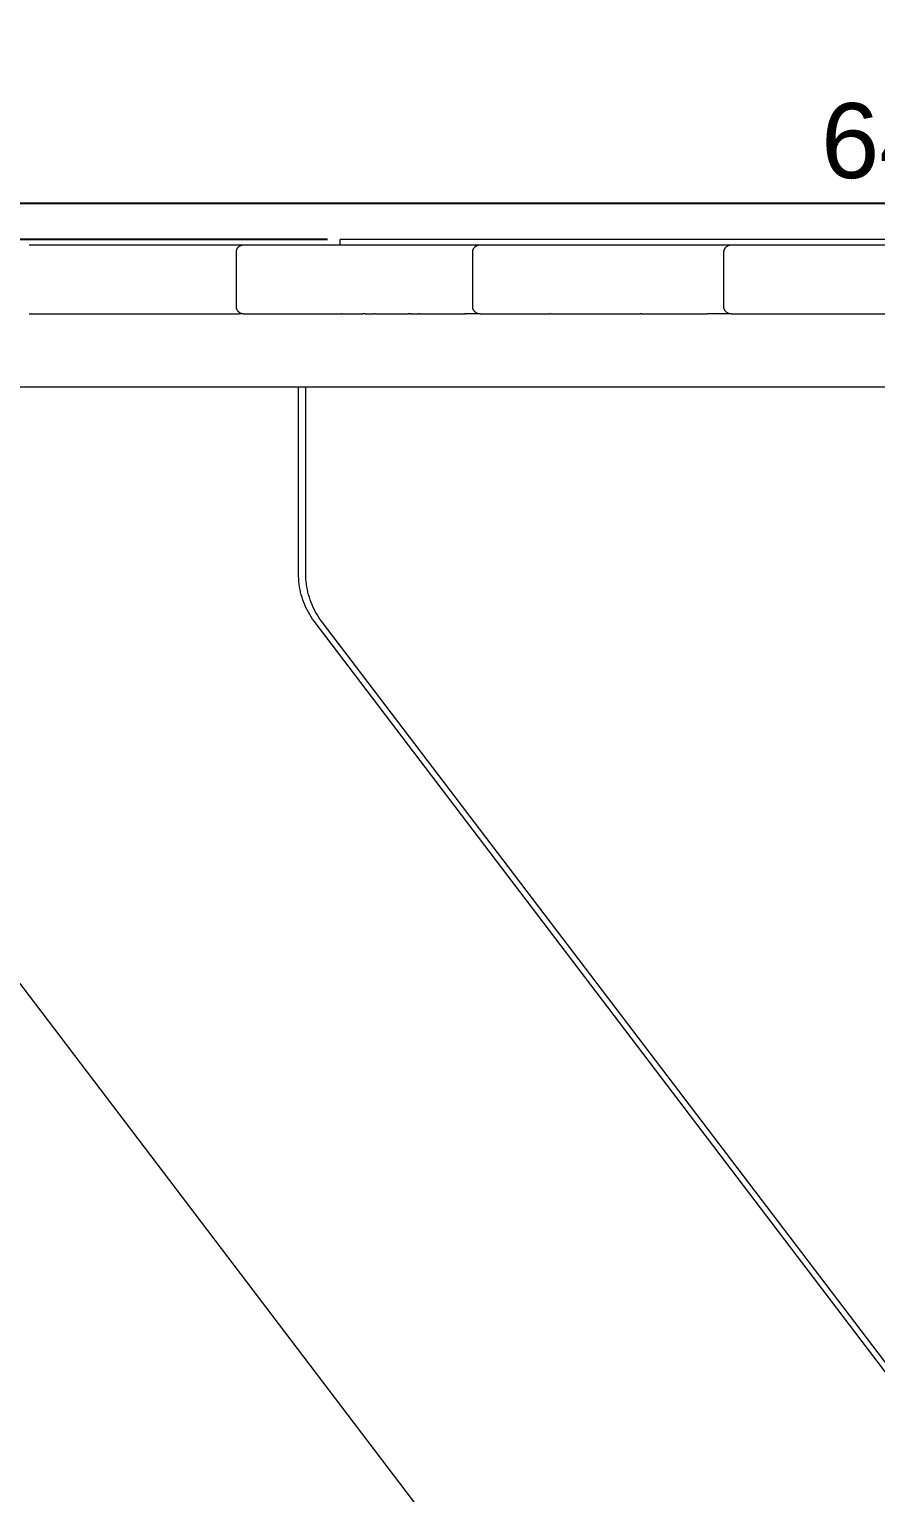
# Model space of a CAD drawing. Header units: inches. Extents: x -4 to 200, y 0 to 129.
# Drawn here: x 20.48 to 38.81, y 90.51 to 122.21 of the extents above; entities that cross this region are included whole.
import ezdxf

# ---------------------------------------------------------------- set-up
doc = ezdxf.new("R2010")
doc.units = ezdxf.units.IN
doc.layers.add('ZANO_R', color=7, linetype='Continuous', lineweight=0)
doc.layers.add('ZANO_W', color=1, linetype='Continuous', lineweight=0)
doc.styles.get("Standard").update_dxf_attribs({"font": 'arial.ttf'})
doc.dimstyles.new('amerykanie', dxfattribs={"dimtxt": 50, "dimasz": 50, "dimexe": 0.5, "dimexo": 0.5, "dimgap": 1, "dimtad": 1, "dimdec": 0, "dimzin": 0, "dimlunit": 5, "dimtxsty": 'Standard', "dimcen": 0.09, "dimclrd": 1, "dimclre": 1, "dimclrt": 1, "dimazin": 0, "dimtfac": 1, "dimtdec": 0, "dimtmove": 0, "dimatfit": 3, "dimfxl": 1, "dimtzin": 0, "dimarcsym": 1})

# ---------------------------------------------------------------- blocks, each defined once
blk = doc.blocks.new('*D368')
at = {"layer": 'ZANO_W', "color": 1, "lineweight": -2}
for p, q in [((26.937, 117.655), (6.604, 117.655)), ((7.104, 116.655), (7.104, 88.464)), ((29.403, 87.464), (6.604, 87.464))]:
    blk.add_line(p, q, dxfattribs=at)
at = {"layer": 'ZANO_W', "color": 1}
for points in [[(7.271, 116.655), (6.937, 116.655), (7.104, 117.655)], [(6.937, 88.464), (7.271, 88.464), (7.104, 87.464)]]:
    blk.add_solid(points, dxfattribs=at)
at = {"layer": 'ZANO_W', "color": 1, "insert": (5.763, 102.56), "char_height": 1.625, "attachment_point": 5, "rotation": 90}
blk.add_mtext('30 3/16', dxfattribs=at)
blk = doc.blocks.new('*D369')
at = {"layer": 'ZANO_W', "color": 1, "lineweight": -2}
for p, q in [((13.294, 114.466), (10.687, 114.466)), ((11.187, 113.466), (11.187, 88.464)), ((29.403, 87.464), (10.687, 87.464))]:
    blk.add_line(p, q, dxfattribs=at)
at = {"layer": 'ZANO_W', "color": 1}
for points in [[(11.353, 113.466), (11.02, 113.466), (11.187, 114.466)], [(11.02, 88.464), (11.353, 88.464), (11.187, 87.464)]]:
    blk.add_solid(points, dxfattribs=at)
at = {"layer": 'ZANO_W', "color": 1, "insert": (9.871, 100.965), "char_height": 1.625, "attachment_point": 5, "rotation": 90}
blk.add_mtext('27', dxfattribs=at)
blk = doc.blocks.new('*D380')
at = {"layer": 'ZANO_W', "color": 1, "lineweight": -2}
for p, q in [((8.461, 117.88), (8.461, 118.944)), ((73.112, 117.88), (73.112, 118.944)), ((9.461, 118.444), (72.112, 118.444))]:
    blk.add_line(p, q, dxfattribs=at)
at = {"layer": 'ZANO_W', "color": 1}
for points in [[(9.461, 118.61), (9.461, 118.277), (8.461, 118.444)], [(72.112, 118.277), (72.112, 118.61), (73.112, 118.444)]]:
    blk.add_solid(points, dxfattribs=at)
at = {"layer": 'ZANO_W', "color": 1, "insert": (40.786, 119.784), "char_height": 1.625, "attachment_point": 5}
blk.add_mtext('64 5/8', dxfattribs=at)

msp = doc.modelspace()

# ---------------------------------------------------------------- linework, layer by layer
at = {"layer": 'ZANO_R'}
for p, q in [((27.21807, 117.53735), (27.21807, 117.65548)), ((27.21818, 117.65548), (27.21809, 117.65548)), ((27.21869, 117.65548), (27.21818, 117.65548)), ((27.22095, 117.65548), (27.21869, 117.65548)), ((27.2305, 117.65548), (27.22095, 117.65548)), ((27.27039, 117.65548), (27.2305, 117.65548)), ((27.43749, 117.65548), (27.27039, 117.65548)), ((28.1476, 117.65548), (27.43749, 117.65548)), ((31.10826, 117.65548), (28.1476, 117.65548)), ((40.57047, 117.65548), (31.10826, 117.65548)), ((20.47604, 117.53726), (20.48141, 117.53735)), ((20.48141, 117.53735), (24.49713, 117.53735)), ((24.49713, 117.53735), (25.11958, 117.53735)), ((24.96674, 117.37985), (24.96684, 117.38522)), ((24.96674, 116.19857), (24.96674, 117.37985)), ((24.96684, 117.38522), (24.96711, 117.3906)), ((24.96711, 117.3906), (24.96757, 117.39595)), ((24.96757, 117.39595), (24.96821, 117.40129)), ((24.96821, 117.40129), (24.96903, 117.40661)), ((24.96903, 117.40661), (24.97004, 117.41189)), ((24.97004, 117.41189), (24.97122, 117.41714)), ((24.97122, 117.41714), (24.97258, 117.42234)), ((24.97258, 117.42234), (24.97412, 117.42749)), ((24.97412, 117.42749), (24.97584, 117.43259)), ((24.97584, 117.43259), (24.97773, 117.43763)), ((24.97773, 117.43763), (24.97978, 117.4426)), ((24.97978, 117.4426), (24.98201, 117.44749)), ((24.98201, 117.44749), (24.9844, 117.45231)), ((24.9844, 117.45231), (24.98696, 117.45704)), ((24.98696, 117.45704), (24.98967, 117.46168)), ((24.98967, 117.46168), (24.99255, 117.46623)), ((24.99255, 117.46623), (24.99557, 117.47068)), ((24.99557, 117.47068), (24.99875, 117.47502)), ((24.99875, 117.47502), (25.00207, 117.47925)), ((25.00207, 117.47925), (25.00554, 117.48336)), ((25.00554, 117.48336), (25.00914, 117.48735)), ((25.00914, 117.48735), (25.01288, 117.49122)), ((25.01288, 117.49122), (25.01674, 117.49496)), ((25.01674, 117.49496), (25.02074, 117.49856)), ((25.02074, 117.49856), (25.02485, 117.50202)), ((25.02485, 117.50202), (25.02908, 117.50535)), ((25.02908, 117.50535), (25.03342, 117.50852)), ((25.03342, 117.50852), (25.03786, 117.51155)), ((25.03786, 117.51155), (25.04241, 117.51442)), ((25.04241, 117.51442), (25.04705, 117.51714)), ((25.04705, 117.51714), (25.05179, 117.51969)), ((25.05179, 117.51969), (25.0566, 117.52209)), ((25.0566, 117.52209), (25.0615, 117.52431)), ((25.0615, 117.52431), (25.06647, 117.52637)), ((25.06647, 117.52637), (25.0715, 117.52826)), ((25.0715, 117.52826), (25.0766, 117.52997)), ((25.0766, 117.52997), (25.08175, 117.53151)), ((25.08175, 117.53151), (25.08696, 117.53287)), ((25.08696, 117.53287), (25.0922, 117.53406)), ((25.0922, 117.53406), (25.09749, 117.53506)), ((25.09749, 117.53506), (25.1028, 117.53588)), ((25.1028, 117.53588), (25.10814, 117.53653)), ((25.10814, 117.53653), (25.1135, 117.53698)), ((25.1135, 117.53698), (25.11887, 117.53726)), ((25.11887, 117.53726), (25.12425, 117.53735)), ((25.12425, 117.53735), (29.56352, 117.53735)), ((29.56352, 117.53735), (30.23845, 117.53735)), ((30.08596, 117.37985), (30.08606, 117.38522)), ((30.08596, 116.19857), (30.08596, 117.37985)), ((30.08606, 117.38522), (30.08633, 117.3906)), ((30.08633, 117.3906), (30.08679, 117.39595)), ((30.08679, 117.39595), (30.08743, 117.40129)), ((30.08743, 117.40129), (30.08825, 117.40661)), ((30.08825, 117.40661), (30.08926, 117.41189)), ((30.08926, 117.41189), (30.09044, 117.41714)), ((30.09044, 117.41714), (30.0918, 117.42234)), ((30.0918, 117.42234), (30.09334, 117.42749)), ((30.09334, 117.42749), (30.09506, 117.43259)), ((30.09506, 117.43259), (30.09695, 117.43763)), ((30.09695, 117.43763), (30.099, 117.4426)), ((30.099, 117.4426), (30.10123, 117.44749)), ((30.10123, 117.44749), (30.10362, 117.45231)), ((30.10362, 117.45231), (30.10618, 117.45704)), ((30.10618, 117.45704), (30.10889, 117.46168)), ((30.10889, 117.46168), (30.11177, 117.46623)), ((30.11177, 117.46623), (30.11479, 117.47068)), ((30.11479, 117.47068), (30.11797, 117.47502)), ((30.11797, 117.47502), (30.12129, 117.47925)), ((30.12129, 117.47925), (30.12475, 117.48336)), ((30.12475, 117.48336), (30.12836, 117.48735)), ((30.12836, 117.48735), (30.1321, 117.49122)), ((30.1321, 117.49122), (30.13596, 117.49496)), ((30.13596, 117.49496), (30.13996, 117.49856)), ((30.13996, 117.49856), (30.14407, 117.50202)), ((30.14407, 117.50202), (30.1483, 117.50535)), ((30.1483, 117.50535), (30.15264, 117.50852)), ((30.15264, 117.50852), (30.15708, 117.51155)), ((30.15708, 117.51155), (30.16163, 117.51442)), ((30.16163, 117.51442), (30.16627, 117.51714)), ((30.16627, 117.51714), (30.17101, 117.51969)), ((30.17101, 117.51969), (30.17582, 117.52209)), ((30.17582, 117.52209), (30.18072, 117.52431)), ((30.18072, 117.52431), (30.18569, 117.52637)), ((30.18569, 117.52637), (30.19072, 117.52826)), ((30.19072, 117.52826), (30.19582, 117.52997)), ((30.19582, 117.52997), (30.20097, 117.53151)), ((30.20097, 117.53151), (30.20618, 117.53287)), ((30.20618, 117.53287), (30.21142, 117.53406)), ((30.21142, 117.53406), (30.21671, 117.53506)), ((30.21671, 117.53506), (30.22202, 117.53588)), ((30.22202, 117.53588), (30.22736, 117.53653)), ((30.22736, 117.53653), (30.23272, 117.53698)), ((30.23272, 117.53698), (30.23809, 117.53726)), ((30.23809, 117.53726), (30.24347, 117.53735)), ((30.24347, 117.53735), (34.97141, 117.53735)), ((34.97141, 117.53735), (35.67886, 117.53735)), ((35.17175, 117.53735), (35.17311, 117.53735)), ((35.52602, 117.37985), (35.52611, 117.38522)), ((35.52602, 116.19857), (35.52602, 117.37985)), ((35.52611, 117.38522), (35.52639, 117.3906)), ((35.52639, 117.3906), (35.52685, 117.39595)), ((35.52685, 117.39595), (35.52749, 117.40129)), ((35.52749, 117.40129), (35.52831, 117.40661)), ((35.52831, 117.40661), (35.52932, 117.41189)), ((35.52932, 117.41189), (35.5305, 117.41714)), ((35.5305, 117.41714), (35.53186, 117.42234)), ((35.53186, 117.42234), (35.5334, 117.42749)), ((35.5334, 117.42749), (35.53512, 117.43259)), ((35.53512, 117.43259), (35.537, 117.43763)), ((35.537, 117.43763), (35.53906, 117.4426)), ((35.53906, 117.4426), (35.54129, 117.44749)), ((35.54129, 117.44749), (35.54368, 117.45231)), ((35.54368, 117.45231), (35.54624, 117.45704)), ((35.54624, 117.45704), (35.54895, 117.46168)), ((35.54895, 117.46168), (35.55182, 117.46623)), ((35.55182, 117.46623), (35.55485, 117.47068)), ((35.55485, 117.47068), (35.55803, 117.47502)), ((35.55803, 117.47502), (35.56135, 117.47925)), ((35.56135, 117.47925), (35.56481, 117.48336)), ((35.56481, 117.48336), (35.56842, 117.48735)), ((35.56842, 117.48735), (35.57215, 117.49122)), ((35.57215, 117.49122), (35.57602, 117.49496)), ((35.57602, 117.49496), (35.58001, 117.49856)), ((35.58001, 117.49856), (35.58413, 117.50202)), ((35.58413, 117.50202), (35.58836, 117.50535)), ((35.58836, 117.50535), (35.5927, 117.50852)), ((35.5927, 117.50852), (35.59714, 117.51155)), ((35.59714, 117.51155), (35.60169, 117.51442)), ((35.60169, 117.51442), (35.60633, 117.51714)), ((35.60633, 117.51714), (35.61106, 117.51969)), ((35.61106, 117.51969), (35.61588, 117.52209)), ((35.61588, 117.52209), (35.62078, 117.52431)), ((35.62078, 117.52431), (35.62575, 117.52637)), ((35.62575, 117.52637), (35.63078, 117.52826)), ((35.63078, 117.52826), (35.63588, 117.52997)), ((35.63588, 117.52997), (35.64103, 117.53151)), ((35.64103, 117.53151), (35.64624, 117.53287)), ((35.64624, 117.53287), (35.65148, 117.53406)), ((35.65148, 117.53406), (35.65677, 117.53506)), ((35.65677, 117.53506), (35.66208, 117.53588)), ((35.66208, 117.53588), (35.66742, 117.53653)), ((35.66742, 117.53653), (35.67278, 117.53698)), ((35.67278, 117.53698), (35.67815, 117.53726)), ((35.67815, 117.53726), (35.68353, 117.53735)), ((35.68353, 117.53735), (40.55649, 117.53735)), ((20.48141, 116.04106), (24.49713, 116.04106)), ((24.49713, 116.04106), (25.03515, 116.04106)), ((24.96684, 116.19319), (24.96674, 116.19857)), ((24.96711, 116.18782), (24.96684, 116.19319)), ((24.96757, 116.18246), (24.96711, 116.18782)), ((24.96821, 116.17712), (24.96757, 116.18246)), ((24.96903, 116.17181), (24.96821, 116.17712)), ((24.97004, 116.16652), (24.96903, 116.17181)), ((24.97122, 116.16128), (24.97004, 116.16652)), ((24.97258, 116.15607), (24.97122, 116.16128)), ((24.97412, 116.15092), (24.97258, 116.15607)), ((24.97584, 116.14582), (24.97412, 116.15092)), ((24.97773, 116.14079), (24.97584, 116.14582)), ((24.97978, 116.13582), (24.97773, 116.14079)), ((24.98201, 116.13092), (24.97978, 116.13582)), ((24.9844, 116.12611), (24.98201, 116.13092)), ((24.98696, 116.12137), (24.9844, 116.12611)), ((24.98967, 116.11673), (24.98696, 116.12137)), ((24.99255, 116.11218), (24.98967, 116.11673)), ((24.99557, 116.10774), (24.99255, 116.11218)), ((24.99875, 116.1034), (24.99557, 116.10774)), ((25.00207, 116.09917), (24.99875, 116.1034)), ((25.00554, 116.09506), (25.00207, 116.09917)), ((25.00914, 116.09106), (25.00554, 116.09506)), ((25.01288, 116.0872), (25.00914, 116.09106)), ((25.01674, 116.08346), (25.01288, 116.0872)), ((25.02074, 116.07985), (25.01674, 116.08346)), ((25.02485, 116.07639), (25.02074, 116.07985)), ((25.02908, 116.07307), (25.02485, 116.07639)), ((25.03342, 116.06989), (25.02908, 116.07307)), ((25.03786, 116.06687), (25.03342, 116.06989)), ((25.03632, 116.04106), (25.03515, 116.04106)), ((25.11958, 116.04106), (25.03632, 116.04106)), ((25.04241, 116.06399), (25.03786, 116.06687)), ((25.04705, 116.06128), (25.04241, 116.06399)), ((25.05179, 116.05872), (25.04705, 116.06128)), ((25.0566, 116.05633), (25.05179, 116.05872)), ((25.0615, 116.0541), (25.0566, 116.05633)), ((25.06647, 116.05204), (25.0615, 116.0541)), ((25.0715, 116.05016), (25.06647, 116.05204)), ((25.0766, 116.04844), (25.0715, 116.05016)), ((25.08175, 116.0469), (25.0766, 116.04844)), ((25.08696, 116.04554), (25.08175, 116.0469)), ((25.0922, 116.04436), (25.08696, 116.04554)), ((25.09749, 116.04335), (25.0922, 116.04436)), ((25.1028, 116.04253), (25.09749, 116.04335)), ((25.10814, 116.04189), (25.1028, 116.04253)), ((25.1135, 116.04143), (25.10814, 116.04189)), ((25.11887, 116.04116), (25.1135, 116.04143)), ((25.12425, 116.04106), (25.11887, 116.04116)), ((25.12425, 116.04106), (27.23668, 116.04106)), ((27.24912, 116.04106), (27.23668, 116.04106)), ((27.24912, 116.04106), (27.7069, 116.04106)), ((27.75666, 116.04106), (27.7069, 116.04106)), ((27.75666, 116.04106), (27.9336, 116.04106)), ((27.97605, 116.04106), (27.9336, 116.04106)), ((27.97605, 116.04106), (28.68615, 116.04106)), ((28.72585, 116.04106), (28.68615, 116.04106)), ((28.72585, 116.04106), (28.72906, 116.04106)), ((28.74736, 116.04106), (28.72906, 116.04106)), ((28.74736, 116.04106), (28.9123, 116.04106)), ((28.93255, 116.04106), (28.9123, 116.04106)), ((28.93255, 116.04106), (29.30926, 116.04106)), ((29.30926, 116.04106), (29.35364, 116.04106)), ((29.35364, 116.04106), (29.56352, 116.04106)), ((29.56352, 116.04106), (29.91694, 116.04106)), ((29.9217, 116.04106), (29.91694, 116.04106)), ((29.9217, 116.04106), (29.92763, 116.04106)), ((29.93031, 116.04106), (29.92763, 116.04106)), ((30.2388, 116.04106), (29.93031, 116.04106)), ((30.08606, 116.19319), (30.08596, 116.19857)), ((30.08633, 116.18782), (30.08606, 116.19319)), ((30.08679, 116.18246), (30.08633, 116.18782)), ((30.08743, 116.17712), (30.08679, 116.18246)), ((30.08825, 116.17181), (30.08743, 116.17712)), ((30.08926, 116.16652), (30.08825, 116.17181)), ((30.09044, 116.16128), (30.08926, 116.16652)), ((30.0918, 116.15607), (30.09044, 116.16128)), ((30.09334, 116.15092), (30.0918, 116.15607)), ((30.09506, 116.14582), (30.09334, 116.15092)), ((30.09695, 116.14079), (30.09506, 116.14582)), ((30.099, 116.13582), (30.09695, 116.14079)), ((30.10123, 116.13092), (30.099, 116.13582)), ((30.10362, 116.12611), (30.10123, 116.13092)), ((30.10618, 116.12137), (30.10362, 116.12611)), ((30.10889, 116.11673), (30.10618, 116.12137)), ((30.11177, 116.11218), (30.10889, 116.11673)), ((30.11479, 116.10774), (30.11177, 116.11218)), ((30.11797, 116.1034), (30.11479, 116.10774)), ((30.12129, 116.09917), (30.11797, 116.1034)), ((30.12475, 116.09506), (30.12129, 116.09917)), ((30.12836, 116.09106), (30.12475, 116.09506)), ((30.1321, 116.0872), (30.12836, 116.09106)), ((30.13596, 116.08346), (30.1321, 116.0872)), ((30.13996, 116.07985), (30.13596, 116.08346)), ((30.14407, 116.07639), (30.13996, 116.07985)), ((30.1483, 116.07307), (30.14407, 116.07639)), ((30.15264, 116.06989), (30.1483, 116.07307)), ((30.15708, 116.06687), (30.15264, 116.06989)), ((30.16163, 116.06399), (30.15708, 116.06687)), ((30.16627, 116.06128), (30.16163, 116.06399)), ((30.17101, 116.05872), (30.16627, 116.06128)), ((30.17582, 116.05633), (30.17101, 116.05872)), ((30.18072, 116.0541), (30.17582, 116.05633)), ((30.18569, 116.05204), (30.18072, 116.0541)), ((30.19072, 116.05016), (30.18569, 116.05204)), ((30.19582, 116.04844), (30.19072, 116.05016)), ((30.20097, 116.0469), (30.19582, 116.04844)), ((30.20618, 116.04554), (30.20097, 116.0469)), ((30.21142, 116.04436), (30.20618, 116.04554)), ((30.21671, 116.04335), (30.21142, 116.04436)), ((30.22202, 116.04253), (30.21671, 116.04335)), ((30.22736, 116.04189), (30.22202, 116.04253)), ((30.23272, 116.04143), (30.22736, 116.04189)), ((30.23809, 116.04116), (30.23272, 116.04143)), ((30.24347, 116.04106), (30.23809, 116.04116)), ((30.24347, 116.04106), (31.75392, 116.04106)), ((31.77666, 116.04106), (31.75392, 116.04106)), ((31.77666, 116.04106), (33.58596, 116.04106)), ((33.58596, 116.04106), (33.6192, 116.04106)), ((33.6192, 116.04106), (33.71053, 116.04106)), ((33.74452, 116.04106), (33.71053, 116.04106)), ((33.74452, 116.04106), (34.69791, 116.04106)), ((34.69791, 116.04106), (34.72392, 116.04106)), ((34.72392, 116.04106), (34.97141, 116.04106)), ((34.97141, 116.04106), (35.16043, 116.04106)), ((35.67886, 116.04106), (35.16043, 116.04106)), ((35.52611, 116.19319), (35.52602, 116.19857)), ((35.52639, 116.18782), (35.52611, 116.19319)), ((35.52685, 116.18246), (35.52639, 116.18782)), ((35.52749, 116.17712), (35.52685, 116.18246)), ((35.52831, 116.17181), (35.52749, 116.17712)), ((35.52932, 116.16652), (35.52831, 116.17181)), ((35.5305, 116.16128), (35.52932, 116.16652)), ((35.53186, 116.15607), (35.5305, 116.16128)), ((35.5334, 116.15092), (35.53186, 116.15607)), ((35.53512, 116.14582), (35.5334, 116.15092)), ((35.537, 116.14079), (35.53512, 116.14582)), ((35.53906, 116.13582), (35.537, 116.14079)), ((35.54129, 116.13092), (35.53906, 116.13582)), ((35.54368, 116.12611), (35.54129, 116.13092)), ((35.54624, 116.12137), (35.54368, 116.12611)), ((35.54895, 116.11673), (35.54624, 116.12137)), ((35.55182, 116.11218), (35.54895, 116.11673)), ((35.55485, 116.10774), (35.55182, 116.11218)), ((35.55803, 116.1034), (35.55485, 116.10774)), ((35.56135, 116.09917), (35.55803, 116.1034)), ((35.56481, 116.09506), (35.56135, 116.09917)), ((35.56842, 116.09106), (35.56481, 116.09506)), ((35.57215, 116.0872), (35.56842, 116.09106)), ((35.57602, 116.08346), (35.57215, 116.0872)), ((35.58001, 116.07985), (35.57602, 116.08346)), ((35.58413, 116.07639), (35.58001, 116.07985)), ((35.58836, 116.07307), (35.58413, 116.07639)), ((35.5927, 116.06989), (35.58836, 116.07307)), ((35.59714, 116.06687), (35.5927, 116.06989)), ((35.60169, 116.06399), (35.59714, 116.06687)), ((35.60633, 116.06128), (35.60169, 116.06399)), ((35.61106, 116.05872), (35.60633, 116.06128)), ((35.61588, 116.05633), (35.61106, 116.05872)), ((35.62078, 116.0541), (35.61588, 116.05633)), ((35.62575, 116.05204), (35.62078, 116.0541)), ((35.63078, 116.05016), (35.62575, 116.05204)), ((35.63588, 116.04844), (35.63078, 116.05016)), ((35.64103, 116.0469), (35.63588, 116.04844)), ((35.64624, 116.04554), (35.64103, 116.0469)), ((35.65148, 116.04436), (35.64624, 116.04554)), ((35.65677, 116.04335), (35.65148, 116.04436)), ((35.66208, 116.04253), (35.65677, 116.04335)), ((35.66742, 116.04189), (35.66208, 116.04253)), ((35.67278, 116.04143), (35.66742, 116.04189)), ((35.67815, 116.04116), (35.67278, 116.04143)), ((35.68353, 116.04106), (35.67815, 116.04116)), ((35.68353, 116.04106), (40.55649, 116.04106)), ((9.6958, 114.46602), (25.24927, 114.46602)), ((25.24927, 114.46602), (40.6256, 114.46602)), ((26.31379, 110.423), (26.31379, 114.46602)), ((26.4713, 110.423), (26.4713, 114.46602)), ((26.31435, 110.36445), (26.31379, 110.423)), ((26.3169, 110.30595), (26.31435, 110.36445)), ((26.47186, 110.36445), (26.4713, 110.423)), ((26.47441, 110.30595), (26.47186, 110.36445)), ((26.32144, 110.24757), (26.3169, 110.30595)), ((26.32795, 110.18938), (26.32144, 110.24757)), ((26.33644, 110.13144), (26.32795, 110.18938)), ((26.3469, 110.07383), (26.33644, 110.13144)), ((26.3593, 110.0166), (26.3469, 110.07383)), ((26.37364, 109.95983), (26.3593, 110.0166)), ((26.47894, 110.24757), (26.47441, 110.30595)), ((26.48546, 110.18938), (26.47894, 110.24757)), ((26.49395, 110.13144), (26.48546, 110.18938)), ((26.5044, 110.07383), (26.49395, 110.13144)), ((26.51681, 110.0166), (26.5044, 110.07383)), ((26.53115, 109.95983), (26.51681, 110.0166)), ((26.38991, 109.90358), (26.37364, 109.95983)), ((26.40807, 109.84792), (26.38991, 109.90358)), ((26.42812, 109.7929), (26.40807, 109.84792)), ((26.45002, 109.7386), (26.42812, 109.7929)), ((26.47376, 109.68507), (26.45002, 109.7386)), ((26.4993, 109.63238), (26.47376, 109.68507)), ((26.54741, 109.90358), (26.53115, 109.95983)), ((26.56558, 109.84792), (26.54741, 109.90358)), ((26.58562, 109.7929), (26.56558, 109.84792)), ((26.60753, 109.7386), (26.58562, 109.7929)), ((26.63126, 109.68507), (26.60753, 109.7386)), ((26.65681, 109.63238), (26.63126, 109.68507)), ((14.13304, 109.608), (30.73773, 87.77894)), ((26.52662, 109.58059), (26.4993, 109.63238)), ((26.55568, 109.52976), (26.52662, 109.58059)), ((26.58645, 109.47994), (26.55568, 109.52976)), ((26.6189, 109.4312), (26.58645, 109.47994)), ((26.65298, 109.38359), (26.6189, 109.4312)), ((40.6256, 91.01474), (26.65298, 109.38359)), ((26.68412, 109.58059), (26.65681, 109.63238)), ((26.71319, 109.52976), (26.68412, 109.58059)), ((26.74396, 109.47994), (26.71319, 109.52976)), ((26.7764, 109.4312), (26.74396, 109.47994)), ((26.81049, 109.38359), (26.7764, 109.4312)), ((40.6256, 91.2218), (26.81049, 109.38359))]:
    msp.add_line(p, q, dxfattribs=at)

# ---------------------------------------------------------------- dimensions: what is measured, and where the dimension line sits
at = {"layer": 'ZANO_W'}
dim = msp.add_linear_dim(base=(73.112, 118.44355), p1=(8.46057, 117.37985), p2=(73.112, 117.37985), dimstyle='amerykanie', override={"dimtxt": 1.625, "dimasz": 1, "dimgap": 0.5, "dimdec": 4, "dimaunit": 1, "dimadec": 1, "dimtdec": 4, "dimtmove": 1, "dimfrac": 2}, dxfattribs=at)
dim.commit()
dim.dimension.update_dxf_attribs({"geometry": '*D380', "text_midpoint": (40.78628, 119.78376)})
for base, p1, p2, picture, middle in [((7.104066, 87.463932), (27.437487, 117.655479), (29.902959, 87.463932), '*D368', (5.763301, 102.559706)), ((11.18672, 87.46393), (13.79384, 114.46602), (29.90296, 87.46393), '*D369', (9.8709, 100.96498))]:
    dim = msp.add_linear_dim(base=base, p1=p1, p2=p2, angle=90, dimstyle='amerykanie', override={"dimtxt": 1.625, "dimasz": 1, "dimgap": 0.5, "dimdec": 4, "dimaunit": 1, "dimadec": 1, "dimtdec": 4, "dimtmove": 1, "dimfrac": 2}, dxfattribs=at)
    dim.commit()
    dim.dimension.update_dxf_attribs({"geometry": picture, "text_midpoint": middle})

doc.saveas('drawing.dxf')
